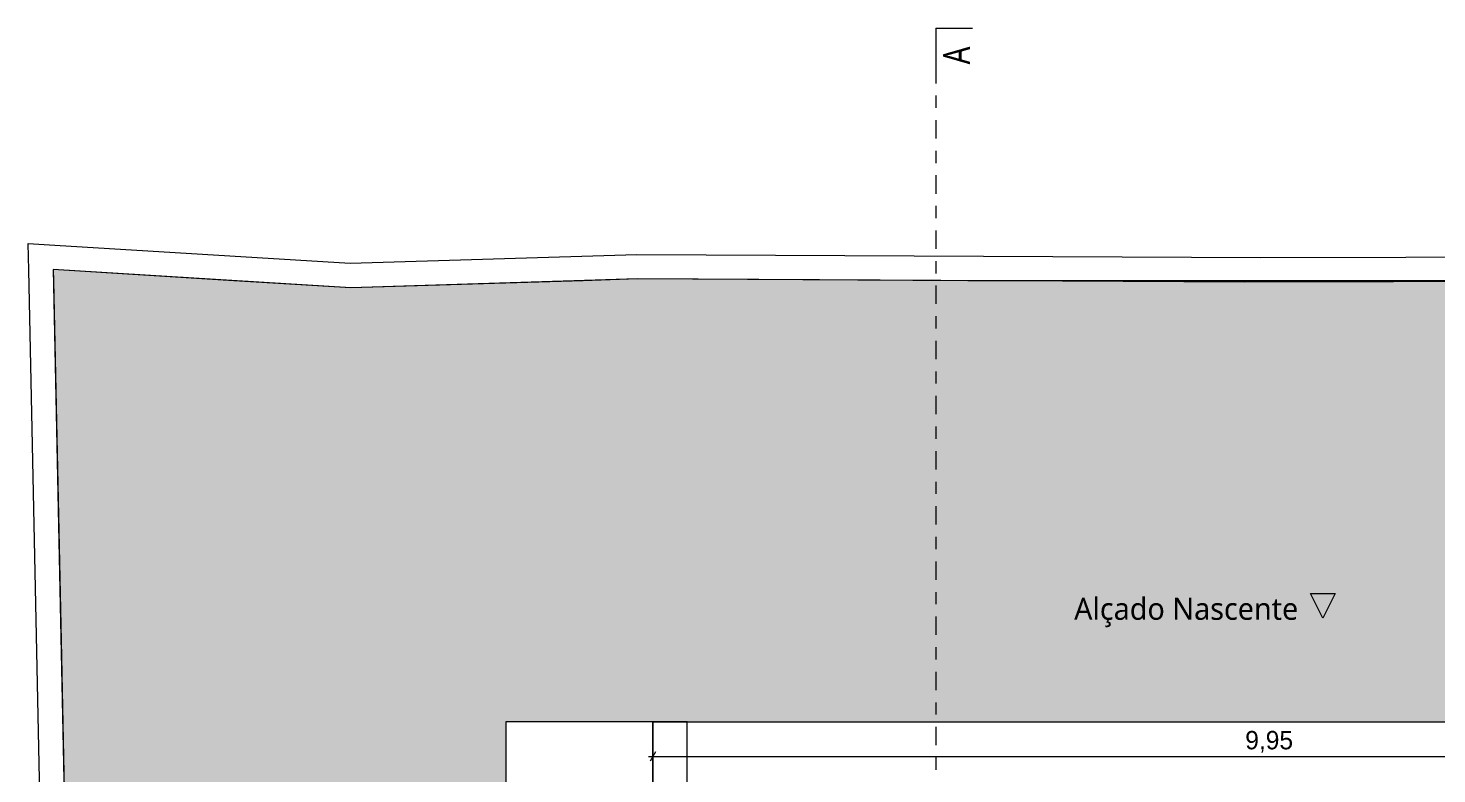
# Model space of a CAD drawing. Header units: metres. Extents: x -111189 to -108577, y -72951 to -72647.
# Drawn here: x -110683.44 to -110671.94, y -72927.23 to -72921.14 of the extents above; entities that cross this region are included whole.
import ezdxf

# ---------------------------------------------------------------- set-up
doc = ezdxf.new("R2010")
doc.units = ezdxf.units.M
doc.header["$MEASUREMENT"] = 0
doc.linetypes.add('OTK - Traço Ponto CORTES_ALÇ', pattern=[0.6, 0.3, -0.15, 0, -0.15])
for name, color, linetype in [('Muro Não Confinante - MNC1_1_01 - TERRENO PROPOSTO', 7, 'Continuous'), ('Muro Não Confinante - MNC1_1_03 - LAJES', 7, 'Continuous'), ('Muro Não Confinante - MNC1_1_06 - ESCADAS _ GUARDAS', 7, 'Continuous'), ('Muro Não Confinante - MNC1_1_07 - MUROS', 7, 'Continuous'), ('Muro Não Confinante - MNC1_1_12 - COTAS GERAIS', 7, 'Continuous'), ('Muro Não Confinante - MNC1_1_14 - ALÇADOS.Marcadores', 7, 'Continuous'), ('Muro Não Confinante - MNC1_1_14 - CORTES.Marcadores', 7, 'Continuous'), ('Planta Piso -1_1_01 - TERRENO PROPOSTO', 7, 'Continuous'), ('Planta Piso -1_1_14 - CORTES.Marcadores', 7, 'Continuous')]:
    doc.layers.add(name, color=color, linetype=linetype)
doc.styles.add('ESTILO_GERADO_2', font='malgunsl.ttf')
doc.styles.add('ESTILO_GERADO_3', font='AGENCYR.TTF')
doc.styles.add('ESTILO_GERADO_4', font='malgunsl.ttf', dxfattribs={"width": 0.8})

msp = doc.modelspace()

# ---------------------------------------------------------------- hatches: boundary and pattern name
at = {"layer": 'Muro Não Confinante - MNC1_1_14 - ALÇADOS.Marcadores', "linetype": 'Continuous', "lineweight": 5}
msp.add_hatch(color=7, dxfattribs=at).paths.add_polyline_path([(-110672.966, -72925.757), (-110672.866, -72925.957), (-110672.766, -72925.757)])
at = {"layer": 'Planta Piso -1_1_01 - TERRENO PROPOSTO', "linetype": 'Continuous', "lineweight": 0, "true_color": 0xd7ebd2, "transparency": 33554539}
msp.add_hatch(color=254, dxfattribs=at).paths.add_polyline_path([(-110668.386, -72925.149), (-110668.436, -72925.149), (-110668.586, -72925.149), (-110668.586, -72923.204), (-110668.635, -72923.204), (-110673.506, -72923.215), (-110675.764, -72923.204), (-110675.764, -72923.204), (-110678.462, -72923.19), (-110680.803, -72923.262), (-110683.232, -72923.113), (-110683.23, -72923.204), (-110683.168, -72926.143), (-110683.137, -72927.629), (-110683.129, -72928.004), (-110682.842, -72928.004), (-110682.763, -72928.004), (-110682.697, -72928.004), (-110682.516, -72928.004), (-110682.436, -72928.004), (-110682.384, -72928.004), (-110682.343, -72928.004), (-110680.388, -72928.004), (-110680.267, -72928.004), (-110679.996, -72928.004), (-110679.536, -72928.004), (-110679.536, -72926.804), (-110678.336, -72926.804), (-110678.336, -72926.804), (-110668.386, -72926.804)])

# ---------------------------------------------------------------- linework, layer by layer
at = {"layer": 'Muro Não Confinante - MNC1_1_01 - TERRENO PROPOSTO', "color": 7, "linetype": 'Continuous', "lineweight": 13, "ltscale": 1000, "flags": 128}
msp.add_lwpolyline([(-110671.27, -72923.204), (-110672.634, -72923.204), (-110672.882, -72923.204), (-110675.764, -72923.204), (-110678.462, -72923.19), (-110678.905, -72923.204), (-110680.803, -72923.262), (-110681.757, -72923.204), (-110683.232, -72923.113), (-110683.23, -72923.204), (-110683.168, -72926.143), (-110683.137, -72927.629)], dxfattribs=at)
at = {"layer": 'Muro Não Confinante - MNC1_1_03 - LAJES', "color": 7, "linetype": 'Continuous', "lineweight": 13, "ltscale": 1000, "flags": 128}
msp.add_lwpolyline([(-110678.336, -72926.804), (-110668.386, -72926.804), (-110668.386, -72923.203), (-110663.658, -72923.192), (-110663.62, -72925.153), (-110663.59, -72928.004), (-110667.186, -72928.004), (-110668.386, -72928.004), (-110678.336, -72928.004)], close=True, dxfattribs=at)
at = {"layer": 'Muro Não Confinante - MNC1_1_06 - ESCADAS _ GUARDAS', "color": 7, "linetype": 'Continuous', "lineweight": 13, "ltscale": 1000}
for p, q in [((-110679.536, -72926.804), (-110679.536, -72928.005)), ((-110678.336, -72926.804), (-110679.536, -72926.804)), ((-110678.056, -72926.804), (-110678.336, -72926.804)), ((-110678.336, -72926.804), (-110678.336, -72928.004)), ((-110678.336, -72928.004), (-110678.336, -72926.804)), ((-110678.056, -72928.004), (-110678.056, -72926.804))]:
    msp.add_line(p, q, dxfattribs=at)
at = {"layer": 'Muro Não Confinante - MNC1_1_07 - MUROS', "color": 7, "linetype": 'Continuous', "lineweight": 13, "ltscale": 1000, "flags": 128}
for points in [[(-110683.347, -72942.293), (-110683.3, -72929.357), (-110683.372, -72925.97), (-110683.432, -72923.117), (-110683.437, -72922.9), (-110683.22, -72922.913), (-110680.807, -72923.062), (-110678.468, -72922.99), (-110673.374, -72923.016), (-110668.636, -72923.004), (-110663.662, -72922.991), (-110663.462, -72922.991), (-110663.458, -72923.188), (-110663.42, -72925.149), (-110663.388, -72928.254), (-110663.361, -72933.641), (-110663.332, -72939.441)], [(-110668.586, -72923.204), (-110668.635, -72923.204), (-110673.506, -72923.215), (-110678.462, -72923.19), (-110680.803, -72923.262), (-110683.232, -72923.113), (-110683.172, -72925.982), (-110683.101, -72929.34), (-110683.147, -72942.293)]]:
    msp.add_lwpolyline(points, dxfattribs=at)
at = {"layer": 'Muro Não Confinante - MNC1_1_12 - COTAS GERAIS', "color": 7, "linetype": 'Continuous', "lineweight": 5, "ltscale": 1000}
for p, q in [((-110678.314, -72927.048), (-110678.358, -72927.123)), ((-110678.336, -72927.141), (-110678.336, -72927.029)), ((-110678.373, -72927.085), (-110678.336, -72927.085)), ((-110678.336, -72927.085), (-110668.386, -72927.085))]:
    msp.add_line(p, q, dxfattribs=at)
at = {"layer": 'Muro Não Confinante - MNC1_1_14 - ALÇADOS.Marcadores', "color": 7, "linetype": 'Continuous', "lineweight": 5, "ltscale": 1000, "flags": 128}
msp.add_lwpolyline([(-110672.966, -72925.757), (-110672.766, -72925.757), (-110672.866, -72925.957)], close=True, dxfattribs=at)
at = {"layer": 'Muro Não Confinante - MNC1_1_14 - CORTES.Marcadores', "color": 7, "linetype": 'Continuous', "lineweight": 5, "ltscale": 1000}
for q in [(-110675.726, -72921.144), (-110676.026, -72921.444)]:
    msp.add_line((-110676.026, -72921.144), q, dxfattribs=at)
at = {"layer": 'Planta Piso -1_1_14 - CORTES.Marcadores', "color": 7, "linetype": 'OTK - Traço Ponto CORTES_ALÇ', "lineweight": 5, "ltscale": 0.5}
msp.add_line((-110676.026, -72921.444), (-110676.026, -72943.42), dxfattribs=at)

# ---------------------------------------------------------------- texts
at = {"layer": 'Muro Não Confinante - MNC1_1_12 - COTAS GERAIS', "color": 7, "linetype": 'Continuous', "lineweight": 5, "insert": (-110673.5, -72927.055), "char_height": 0.15, "width": 0.27726, "attachment_point": 7, "style": 'ESTILO_GERADO_3'}
msp.add_mtext('\\A1;{\\pql;\\fAgency FB|b0|i0|c0|p0;\\W1.000000;9,95}', dxfattribs=at)
at = {"layer": 'Muro Não Confinante - MNC1_1_14 - ALÇADOS.Marcadores', "color": 7, "linetype": 'Continuous', "lineweight": 5, "insert": (-110674.897, -72926.031), "char_height": 0.18, "attachment_point": 7, "style": 'ESTILO_GERADO_2'}
msp.add_mtext('\\A1;{\\pql;\\pt0;\\fMalgun Gothic Semilight|b0|i0|c0|p0;\\W1.000000;Alçado Nascente}', dxfattribs=at)
at = {"layer": 'Muro Não Confinante - MNC1_1_14 - CORTES.Marcadores', "color": 7, "linetype": 'Continuous', "lineweight": 5, "insert": (-110675.746, -72921.293), "char_height": 0.22, "attachment_point": 9, "rotation": 90, "style": 'ESTILO_GERADO_4'}
msp.add_mtext('\\A1;{\\pqr;\\pt0;\\fMalgun Gothic Semilight|b0|i0|c0|p0;\\W0.800000;A}', dxfattribs=at)

doc.saveas('drawing.dxf')
